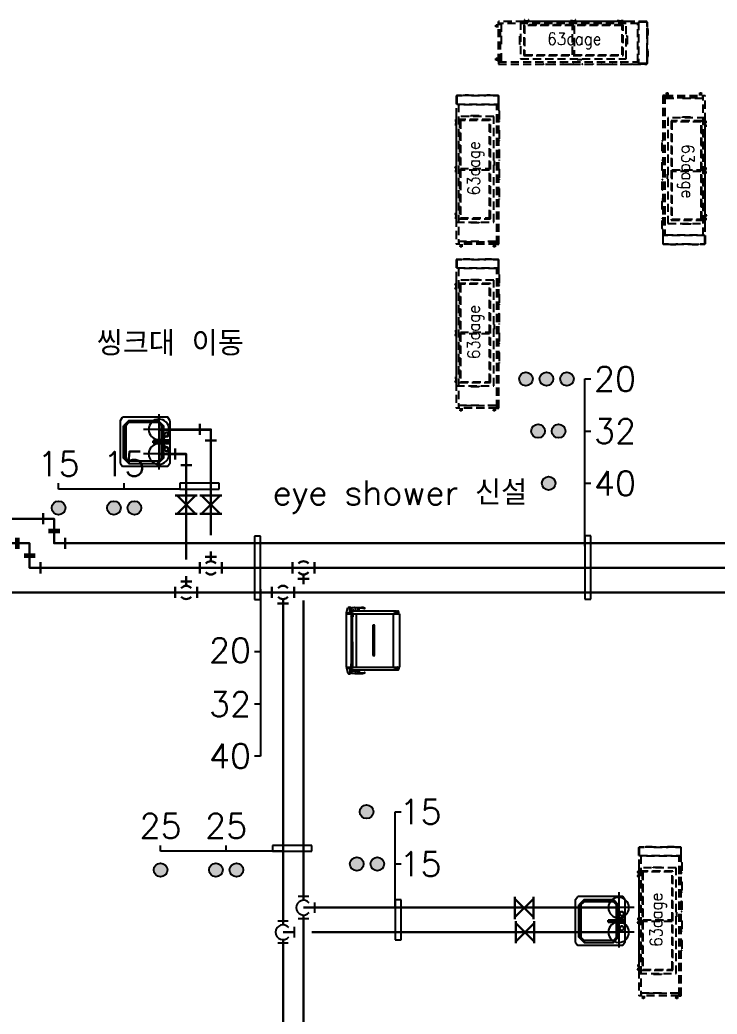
# Model space of a CAD drawing. Header units: millimetres. Extents: x 98929 to 11941380, y 952 to 54154.
# Drawn here: x 240527 to 249030, y 40561 to 52696 of the extents above; entities that cross this region are included whole.
import ezdxf
from ezdxf.enums import TextEntityAlignment as Align

# ---------------------------------------------------------------- set-up
doc = ezdxf.new("R2010")
doc.units = ezdxf.units.MM
for name, pattern in [('DASHED', [0.75, 0.5, -0.25]), ('HIDDEN', [0.375, 0.25, -0.125]), ('PHANTOM', [63.5, 31.75, -6.35, 6.35, -6.35, 6.35, -6.35])]:
    doc.linetypes.add(name, pattern=pattern)
for name, color, linetype, lineweight in [('-급수', 3, 'Continuous', 30), ('-급탕', 2, 'Continuous', 30), ('-환탕', 4, 'Continuous', 30)]:
    doc.layers.add(name, color=color, linetype=linetype, lineweight=lineweight)
for name, color, linetype in [('1', 1, 'Continuous'), ('5TXT', 7, 'Continuous'), ('ex', 1, 'Continuous'), ('IVC-SPF', 1, 'Continuous'), ('pipe', 3, 'Continuous'), ('VENT', 7, 'HIDDEN'), ('빌트인', 8, 'Continuous')]:
    doc.layers.add(name, color=color, linetype=linetype)
doc.styles.add('굴림', font='simple.shx', dxfattribs={"bigfont": 'whgtxt.shx'})
doc.styles.add('으뜸체', font='simplex.shx', dxfattribs={"bigfont": 'whgtxt.shx'})

# ---------------------------------------------------------------- blocks, each defined once
blk = doc.blocks.new('PB-G1')
at = {"layer": '빌트인'}
for p, q in [((-406, 620), (-406, 605)), ((-338, 643), (-399, 627)), ((-323, 634), (-340, 634)), ((-337, 643), (-337, 597)), ((-326, 643), (-337, 643)), ((-334, 636), (-337, 639)), ((-334, 632), (-337, 629)), ((-326, 616), (-337, 616)), ((-334, 608), (-337, 611)), ((-334, 636), (-334, 632)), ((-326, 636), (-334, 636)), ((-326, 632), (-334, 632)), ((-334, 608), (-334, 605)), ((-326, 608), (-334, 608)), ((-326, 643), (-326, 597)), ((-325, 650), (-325, 0)), ((325, 650), (-325, 650)), ((323, 634), (340, 634)), ((325, 650), (325, 0)), ((326, 643), (326, 597)), ((326, 643), (337, 643)), ((326, 636), (334, 636)), ((326, 632), (334, 632)), ((326, 616), (337, 616)), ((326, 608), (334, 608)), ((334, 636), (337, 639)), ((334, 636), (334, 632)), ((334, 632), (337, 629)), ((334, 608), (337, 611)), ((334, 608), (334, 605)), ((337, 643), (337, 597)), ((338, 643), (399, 627)), ((406, 620), (406, 605)), ((-337, 605), (-406, 605)), ((-406, 604), (-406, 602)), ((-406, 602), (-399, 591)), ((-391, 605), (-405, 605)), ((-403, 543), (-403, 460)), ((-401, 574), (-401, 502)), ((-400, 536), (-392, 536)), ((-397, 507), (-385, 507)), ((-396, 540), (-396, 532)), ((-363, 584), (-391, 584)), ((-391, 513), (-391, 502)), ((-363, 492), (-391, 492)), ((-390, 604), (-390, 593)), ((-346, 600), (-390, 600)), ((-388, 595), (-384, 595)), ((-388, 584), (-388, 595)), ((-373, 584), (-373, 584)), ((-360, 554), (-373, 554)), ((-360, 520), (-373, 520)), ((-371, 561), (-371, 515)), ((-369, 556), (-371, 558)), ((-369, 552), (-371, 550)), ((-369, 522), (-371, 524)), ((-369, 518), (-371, 516)), ((-369, 556), (-369, 552)), ((-363, 556), (-369, 556)), ((-363, 552), (-369, 552)), ((-369, 522), (-369, 518)), ((-363, 522), (-369, 522)), ((-363, 518), (-369, 518)), ((-363, 584), (-363, 492)), ((-360, 584), (-360, 47)), ((-360, 584), (-327, 584)), ((-346, 605), (-346, 600)), ((-342, 571), (-342, 584)), ((-327, 571), (-342, 571)), ((-323, 607), (-340, 607)), ((-326, 583), (-340, 583)), ((-340, 583), (-340, 572)), ((-340, 579), (-340, 580)), ((-340, 580), (-340, 580)), ((-340, 578), (-340, 578)), ((-340, 573), (-340, 573)), ((-340, 573), (-340, 573)), ((-340, 572), (-326, 572)), ((-339, 581), (-339, 581)), ((-339, 579), (-339, 579)), ((-339, 578), (-339, 578)), ((-339, 577), (-339, 577)), ((-339, 577), (-339, 577)), ((-339, 577), (-339, 577)), ((-339, 577), (-339, 577)), ((-339, 573), (-339, 573)), ((-338, 582), (-338, 582)), ((-338, 572), (-338, 572)), ((-338, 572), (-338, 572)), ((-334, 605), (-337, 602)), ((-326, 597), (-337, 597)), ((-336, 582), (-336, 582)), ((-336, 579), (-335, 580)), ((-336, 579), (-336, 580)), ((-336, 580), (-335, 580)), ((-336, 578), (-336, 578)), ((-336, 577), (-336, 577)), ((-336, 576), (-336, 576)), ((-336, 573), (-336, 573)), ((-336, 573), (-336, 573)), ((-335, 581), (-335, 581)), ((-335, 580), (-335, 580)), ((-335, 579), (-335, 579)), ((-335, 575), (-335, 575)), ((-326, 605), (-334, 605)), ((-333, 582), (-333, 583)), ((-333, 582), (-333, 583)), ((-333, 576), (-333, 576)), ((-333, 574), (-333, 574)), ((-333, 573), (-333, 573)), ((-333, 572), (-333, 572)), ((-332, 582), (-332, 582)), ((-332, 578), (-332, 578)), ((-332, 578), (-332, 578)), ((-332, 576), (-332, 576)), ((-332, 576), (-332, 576)), ((-332, 576), (-332, 576)), ((-332, 574), (-332, 574)), ((-332, 574), (-332, 574)), ((-332, 574), (-332, 574)), ((-330, 581), (-330, 581)), ((-330, 578), (-329, 578)), ((-330, 578), (-329, 578)), ((-330, 578), (-330, 578)), ((-330, 576), (-330, 576)), ((-330, 573), (-330, 573)), ((-329, 582), (-328, 582)), ((-329, 582), (-329, 582)), ((-329, 582), (-328, 582)), ((-329, 578), (-329, 578)), ((-285, 577), (-329, 577)), ((-329, 577), (-329, 577)), ((-329, 575), (-329, 575)), ((-328, 580), (-328, 580)), ((-327, 583), (-327, 584)), ((-327, 580), (-327, 580)), ((-327, 577), (-327, 577)), ((-327, 573), (-327, 573)), ((-327, 560), (-327, 73)), ((-326, 572), (-326, 583)), ((-326, 581), (-326, 582)), ((-326, 582), (-326, 581)), ((-326, 582), (-326, 582)), ((-326, 581), (-326, 581)), ((-326, 578), (-326, 578)), ((-326, 575), (-326, 575)), ((-287, 586), (-325, 567)), ((-325, 586), (-287, 567)), ((-325, 586), (-287, 586)), ((-325, 582), (-325, 563)), ((-325, 582), (-325, 563)), ((-325, 567), (-287, 567)), ((325, 525), (-325, 525)), ((-287, 586), (-287, 567)), ((-287, 582), (287, 582)), ((-15, 582), (-287, 582)), ((-287, 572), (287, 572)), ((-15, 572), (-287, 572)), ((285, 577), (329, 577)), ((325, 586), (287, 586)), ((287, 586), (325, 567)), ((325, 586), (287, 567)), ((287, 586), (287, 567)), ((325, 567), (287, 567)), ((323, 607), (340, 607)), ((325, 582), (325, 563)), ((326, 582), (325, 582)), ((326, 582), (325, 582)), ((326, 605), (334, 605)), ((326, 597), (337, 597)), ((326, 572), (326, 583)), ((326, 583), (340, 583)), ((326, 583), (326, 583)), ((326, 582), (326, 582)), ((326, 581), (326, 581)), ((326, 579), (326, 579)), ((326, 576), (326, 576)), ((326, 574), (326, 574)), ((340, 572), (326, 572)), ((360, 584), (327, 584)), ((327, 583), (327, 584)), ((327, 577), (327, 577)), ((327, 571), (342, 571)), ((327, 560), (327, 73)), ((328, 584), (360, 584)), ((329, 582), (328, 583)), ((329, 583), (328, 583)), ((328, 581), (328, 581)), ((329, 582), (329, 583)), ((330, 578), (329, 579)), ((330, 579), (329, 579)), ((329, 579), (329, 579)), ((329, 577), (329, 577)), ((329, 575), (329, 575)), ((330, 582), (330, 582)), ((330, 578), (330, 579)), ((330, 577), (330, 577)), ((330, 574), (330, 574)), ((332, 574), (331, 575)), ((332, 575), (331, 575)), ((333, 583), (332, 583)), ((332, 583), (332, 583)), ((332, 579), (332, 579)), ((332, 579), (332, 579)), ((332, 576), (332, 577)), ((332, 576), (332, 577)), ((332, 577), (332, 577)), ((332, 574), (332, 575)), ((332, 575), (332, 575)), ((333, 583), (333, 583)), ((333, 577), (333, 577)), ((333, 574), (333, 574)), ((333, 573), (333, 573)), ((334, 605), (337, 602)), ((335, 582), (335, 582)), ((335, 580), (335, 581)), ((336, 580), (335, 581)), ((335, 580), (336, 580)), ((335, 580), (335, 580)), ((335, 579), (335, 579)), ((335, 578), (335, 578)), ((335, 575), (335, 575)), ((336, 582), (336, 582)), ((336, 577), (336, 577)), ((336, 576), (336, 576)), ((336, 574), (336, 574)), ((336, 574), (336, 574)), ((337, 605), (406, 605)), ((338, 583), (338, 583)), ((338, 582), (338, 582)), ((338, 578), (338, 578)), ((338, 573), (338, 573)), ((338, 573), (338, 573)), ((339, 580), (339, 580)), ((339, 577), (339, 578)), ((339, 577), (339, 578)), ((339, 578), (339, 578)), ((339, 577), (339, 577)), ((339, 574), (339, 574)), ((339, 574), (339, 574)), ((340, 583), (340, 572)), ((340, 580), (340, 580)), ((340, 580), (340, 580)), ((340, 578), (340, 578)), ((340, 573), (340, 573)), ((342, 571), (342, 584)), ((346, 605), (346, 600)), ((346, 600), (390, 600)), ((360, 584), (360, 47)), ((360, 554), (373, 554)), ((360, 520), (373, 520)), ((363, 584), (363, 492)), ((363, 584), (391, 584)), ((363, 556), (369, 556)), ((363, 552), (369, 552)), ((363, 522), (369, 522)), ((363, 518), (369, 518)), ((363, 492), (391, 492)), ((369, 556), (371, 558)), ((369, 556), (369, 552)), ((369, 552), (371, 550)), ((369, 522), (371, 524)), ((369, 522), (369, 518)), ((369, 518), (371, 516)), ((371, 561), (371, 515)), ((373, 584), (373, 584)), ((388, 595), (384, 595)), ((397, 507), (385, 507)), ((388, 584), (388, 595)), ((390, 604), (390, 593)), ((391, 605), (405, 605)), ((391, 513), (391, 502)), ((400, 536), (392, 536)), ((396, 540), (396, 532)), ((406, 602), (399, 591)), ((401, 574), (401, 502)), ((403, 543), (403, 460)), ((406, 604), (406, 602)), ((-396, 444), (-393, 429)), ((-393, 422), (-394, 422)), ((-393, 429), (-392, 423)), ((393, 429), (392, 423)), ((396, 444), (393, 429)), ((393, 422), (394, 422)), ((195, 313), (-195, 313)), ((185, 323), (-185, 323)), ((-185, 323), (-185, 304)), ((-185, 304), (185, 304)), ((-172, 323), (-172, 304)), ((169, 319), (-169, 319)), ((-169, 319), (-169, 307)), ((-169, 307), (169, 307)), ((169, 307), (169, 319)), ((172, 304), (172, 323)), ((185, 304), (185, 323)), ((-338, 39), (-362, 39)), ((-360, 47), (-327, 47)), ((-352, 18), (-360, 18)), ((-359, 43), (-359, 18)), ((-359, 18), (-359, 18)), ((-343, 46), (-357, 46)), ((-343, 32), (-357, 32)), ((-356, 32), (-345, 32)), ((-352, 39), (-355, 37)), ((-345, 37), (-355, 37)), ((-355, 32), (-355, 37)), ((-344, 32), (-355, 32)), ((-352, 39), (-352, 46)), ((-348, 39), (-352, 39)), ((-351, 18), (-349, 18)), ((-350, 31), (-350, 46)), ((-350, 20), (-350, 28)), ((-350, 27), (-341, 27)), ((-350, 19), (-350, 17)), ((-350, 16), (-350, 7)), ((-333, 8), (-350, 8)), ((-350, 8), (-350, 8)), ((-348, 39), (-348, 46)), ((-348, 39), (-345, 37)), ((-348, 18), (-340, 18)), ((-345, 32), (-345, 37)), ((-327, 60), (-342, 60)), ((-342, 60), (-342, 47)), ((-341, 43), (-341, 18)), ((-341, 27), (-333, 27)), ((-340, 59), (-326, 59)), ((-340, 48), (-340, 59)), ((-340, 58), (-340, 58)), ((-340, 58), (-340, 58)), ((-340, 53), (-340, 53)), ((-340, 51), (-340, 51)), ((-340, 51), (-340, 51)), ((-326, 48), (-340, 48)), ((-339, 58), (-339, 58)), ((-339, 54), (-339, 54)), ((-339, 54), (-339, 54)), ((-339, 54), (-339, 54)), ((-339, 54), (-339, 54)), ((-339, 53), (-339, 53)), ((-339, 52), (-339, 52)), ((-339, 50), (-339, 50)), ((-338, 59), (-338, 59)), ((-338, 59), (-338, 59)), ((-338, 49), (-338, 49)), ((-337, 18), (-325, 18)), ((-336, 58), (-336, 58)), ((-336, 58), (-336, 58)), ((-336, 55), (-336, 55)), ((-336, 54), (-336, 54)), ((-336, 53), (-336, 53)), ((-336, 52), (-335, 51)), ((-336, 52), (-336, 51)), ((-336, 51), (-335, 51)), ((-336, 49), (-336, 49)), ((-336, 24), (-336, 11)), ((-336, 23), (-331, 23)), ((-336, 13), (-331, 13)), ((-335, 56), (-335, 56)), ((-335, 52), (-335, 52)), ((-335, 51), (-335, 51)), ((-335, 49), (-335, 49)), ((-333, 59), (-333, 59)), ((-333, 58), (-333, 58)), ((-333, 57), (-333, 57)), ((-333, 54), (-333, 54)), ((-333, 49), (-333, 48)), ((-333, 49), (-333, 48)), ((-329, 27), (-333, 27)), ((-329, 8), (-333, 8)), ((-332, 57), (-332, 57)), ((-332, 57), (-332, 57)), ((-332, 57), (-332, 57)), ((-332, 55), (-332, 55)), ((-332, 55), (-332, 55)), ((-332, 55), (-332, 55)), ((-332, 53), (-332, 53)), ((-332, 53), (-332, 53)), ((-332, 49), (-332, 49)), ((-331, 23), (-331, 13)), ((-329, 20), (-331, 23)), ((-329, 15), (-331, 13)), ((-330, 58), (-330, 58)), ((-330, 55), (-330, 55)), ((-330, 53), (-329, 53)), ((-330, 52), (-329, 53)), ((-330, 53), (-330, 52)), ((-330, 49), (-330, 49)), ((-329, 56), (-329, 56)), ((-329, 54), (-329, 54)), ((-329, 53), (-329, 53)), ((-329, 49), (-328, 49)), ((-329, 49), (-329, 49)), ((-329, 49), (-328, 49)), ((-329, 20), (-329, 15)), ((-329, 20), (-326, 20)), ((-329, 15), (-326, 15)), ((-328, 50), (-328, 50)), ((-327, 58), (-327, 58)), ((-327, 54), (-327, 54)), ((-327, 51), (-327, 51)), ((-327, 48), (-327, 47)), ((-326, 59), (-326, 48)), ((-326, 56), (-326, 56)), ((-326, 53), (-326, 53)), ((-326, 50), (-326, 50)), ((-326, 50), (-326, 49)), ((-326, 49), (-326, 49)), ((-326, 49), (-326, 49)), ((-326, 24), (-326, 11)), ((325, 75), (-325, 75)), ((325, 0), (-325, 0)), ((337, 18), (325, 18)), ((326, 59), (326, 48)), ((340, 59), (326, 59)), ((326, 56), (326, 56)), ((326, 53), (326, 53)), ((326, 50), (326, 50)), ((326, 50), (326, 49)), ((326, 49), (326, 49)), ((326, 48), (340, 48)), ((326, 24), (326, 11)), ((329, 20), (326, 20)), ((329, 15), (326, 15)), ((327, 60), (342, 60)), ((327, 58), (327, 58)), ((327, 54), (327, 54)), ((327, 51), (327, 51)), ((327, 49), (327, 49)), ((327, 48), (327, 47)), ((360, 47), (327, 47)), ((329, 56), (329, 56)), ((329, 54), (329, 54)), ((330, 53), (329, 53)), ((330, 52), (329, 53)), ((329, 53), (329, 53)), ((329, 50), (329, 50)), ((329, 49), (329, 49)), ((329, 49), (329, 49)), ((329, 49), (329, 49)), ((329, 27), (333, 27)), ((329, 20), (331, 23)), ((329, 20), (329, 15)), ((329, 15), (331, 13)), ((329, 8), (333, 8)), ((330, 58), (330, 58)), ((330, 55), (330, 55)), ((330, 53), (330, 52)), ((330, 49), (330, 49)), ((331, 23), (331, 13)), ((336, 23), (331, 23)), ((336, 13), (331, 13)), ((332, 57), (332, 57)), ((332, 57), (332, 57)), ((332, 57), (332, 57)), ((332, 55), (332, 55)), ((332, 55), (332, 55)), ((332, 55), (332, 55)), ((332, 53), (332, 53)), ((332, 53), (332, 53)), ((332, 49), (332, 49)), ((333, 59), (333, 59)), ((333, 58), (333, 58)), ((333, 57), (333, 57)), ((333, 54), (333, 54)), ((333, 49), (333, 48)), ((333, 49), (333, 48)), ((341, 27), (333, 27)), ((333, 8), (350, 8)), ((335, 56), (335, 56)), ((336, 52), (335, 51)), ((335, 52), (335, 52)), ((336, 51), (335, 51)), ((335, 51), (335, 51)), ((335, 49), (335, 49)), ((336, 58), (336, 58)), ((336, 58), (336, 58)), ((336, 55), (336, 55)), ((336, 54), (336, 54)), ((336, 53), (336, 53)), ((336, 52), (336, 51)), ((336, 49), (336, 49)), ((336, 24), (336, 11)), ((338, 59), (338, 59)), ((339, 59), (338, 59)), ((338, 49), (338, 49)), ((338, 39), (362, 39)), ((339, 58), (339, 58)), ((339, 54), (339, 54)), ((339, 54), (340, 54)), ((340, 54), (339, 54)), ((339, 54), (339, 54)), ((339, 53), (339, 53)), ((339, 52), (339, 52)), ((339, 50), (339, 50)), ((340, 48), (340, 59)), ((340, 58), (340, 58)), ((340, 58), (340, 58)), ((340, 53), (340, 53)), ((340, 51), (340, 51)), ((340, 51), (340, 51)), ((348, 18), (340, 18)), ((341, 43), (341, 18)), ((350, 27), (341, 27)), ((342, 60), (342, 47)), ((343, 46), (357, 46)), ((343, 32), (357, 32)), ((344, 32), (355, 32)), ((348, 39), (345, 37)), ((345, 37), (355, 37)), ((345, 32), (345, 37)), ((356, 32), (345, 32)), ((348, 39), (348, 46)), ((348, 39), (352, 39)), ((351, 18), (349, 18)), ((350, 31), (350, 46)), ((350, 20), (350, 28)), ((350, 19), (350, 17)), ((350, 16), (350, 7)), ((350, 8), (350, 8)), ((352, 39), (352, 46)), ((352, 39), (355, 37)), ((352, 18), (360, 18)), ((355, 32), (355, 37)), ((359, 43), (359, 18)), ((359, 18), (359, 18))]:
    blk.add_line(p, q, dxfattribs=at)
for centre, radius in [((-395, 593), 4.72), ((-396, 536), 2.83), ((-391, 507), 3.78), ((391, 507), 3.78), ((395, 593), 4.72), ((396, 536), 2.83), ((-350, 18), 4.72), ((350, 18), 4.72)]:
    blk.add_circle(centre, radius, dxfattribs=at)
for centre, radius, start, end in [((-397, 618), 9.44, 104.8094, 166.709), ((-337, 642), 0.944, 90, 104.8094), ((337, 642), 0.944, 75.1906, 90), ((397, 618), 9.44, 13.291, 75.1906), ((-405, 604), 0.944, 90, 180), ((-405, 602), 0.944, 180, 213.4254), ((-401, 543), 2.83, 90, 180), ((-395, 593), 6.13, 174.5114, 39.7151), ((-391, 574), 9.44, 90, 180), ((-391, 502), 9.44, 180, 270), ((-382, 479), 13.6, 86.7888, 171.9712), ((-391, 604), 0.944, 0, 90), ((-384, 584), 11.3, 0, 90), ((-358, 561), 13.2, 110.9248, 180), ((-358, 515), 13.2, 180, 249.0752), ((358, 561), 13.2, 0, 69.0752), ((358, 515), 13.2, 290.9248, 0), ((384, 584), 11.3, 90, 180), ((382, 479), 13.6, 8.0288, 93.2112), ((395, 593), 6.13, 140.2849, 5.4886), ((391, 604), 0.944, 90, 180), ((391, 574), 9.44, 0, 90), ((391, 502), 9.44, 270, 0), ((401, 543), 2.83, 0, 90), ((405, 604), 0.944, 0, 90), ((405, 602), 0.944, 326.5746, 0), ((-312, 463), 91.5, 181.531, 205.8646), ((-237, 463), 159, 173.6062, 186.9945), ((-392, 425), 2.83, 226.2669, 345.0997), ((-393, 423), 0.944, 205.5273, 258.3763), ((-393, 423), 0.944, 258.3763, 3.9335), ((-394, 417), 9.21, 57.3125, 75.3084), ((-390, 424), 0.944, 345.0997, 57.3125), ((390, 424), 0.944, 122.6875, 194.9003), ((392, 425), 2.83, 194.9003, 313.7331), ((394, 417), 9.21, 104.6916, 122.6875), ((393, 423), 0.944, 176.0665, 281.6237), ((312, 463), 91.5, 334.1354, 358.469), ((393, 423), 0.944, 281.6237, 334.4727), ((237, 463), 159, 353.0055, 6.3938), ((-357, 43), 2.83, 90, 180), ((-357, 35), 2.83, 180, 270), ((-350, 18), 9.44, 90, 180), ((-350, 18), 9.44, 180, 270), ((-350, 18), 9.44, 270, 0), ((-343, 43), 2.83, 0, 90), ((-343, 35), 2.83, 270, 0), ((-333, 24), 2.83, 90, 180), ((-333, 11), 2.83, 180, 270), ((-329, 24), 2.83, 0, 90), ((-329, 11), 2.83, 270, 0), ((329, 24), 2.83, 90, 180), ((329, 11), 2.83, 180, 270), ((333, 24), 2.83, 0, 90), ((333, 11), 2.83, 270, 0), ((343, 43), 2.83, 90, 180), ((343, 35), 2.83, 180, 270), ((350, 18), 9.44, 180, 270), ((350, 18), 9.44, 0, 90), ((350, 18), 9.44, 270, 0), ((357, 43), 2.83, 0, 90), ((357, 35), 2.83, 270, 0)]:
    blk.add_arc(centre, radius, start, end, dxfattribs=at)
blk = doc.blocks.new('SINK2')
at = {"layer": '빌트인'}
for p, q in [((-262, 600), (-300, 575)), ((-300, 25), (-300, 575)), ((-262, 600), (262, 600)), ((-198, 562), (-262, 498)), ((-262, 498), (-198, 562)), ((-262, 498), (-262, 140)), ((-262, 498), (-262, 140)), ((-236, 498), (-262, 498)), ((-236, 498), (-262, 498)), ((-236, 498), (-198, 536)), ((-198, 536), (-236, 498)), ((-236, 140), (-236, 498)), ((-236, 140), (-236, 498)), ((198, 562), (-198, 562)), ((-198, 562), (198, 562)), ((-198, 536), (-198, 562)), ((-198, 536), (-198, 562)), ((-198, 536), (198, 536)), ((198, 536), (-198, 536)), ((262, 498), (198, 562)), ((198, 562), (198, 536)), ((262, 498), (198, 562)), ((198, 536), (198, 562)), ((236, 498), (198, 536)), ((198, 536), (236, 498)), ((236, 140), (236, 498)), ((236, 498), (262, 498)), ((236, 140), (236, 498)), ((236, 498), (262, 498)), ((262, 600), (300, 575)), ((262, 498), (262, 140)), ((262, 498), (262, 140)), ((300, 25), (300, 575)), ((-262, 140), (-198, 76)), ((-262, 140), (-236, 140)), ((-198, 76), (-262, 140)), ((-262, 140), (-236, 140)), ((-198, 102), (-236, 140)), ((-236, 140), (-198, 102)), ((-13, 204), (-13, 89)), ((13, 204), (-13, 204)), ((-13, 204), (-13, 102)), ((13, 204), (-13, 204)), ((-13, 204), (13, 204)), ((13, 204), (-13, 204)), ((-13, 204), (-13, 102)), ((-13, 89), (-13, 204)), ((13, 89), (13, 204)), ((13, 102), (13, 204)), ((13, 204), (13, 102)), ((13, 89), (13, 204)), ((198, 76), (262, 140)), ((236, 140), (198, 102)), ((262, 140), (198, 76)), ((198, 102), (236, 140)), ((262, 140), (236, 140)), ((236, 140), (262, 140)), ((-262, 0), (-300, 25)), ((262, 0), (-262, 0)), ((198, 102), (-198, 102)), ((-198, 102), (198, 102)), ((-198, 76), (-198, 102)), ((-198, 102), (-198, 76)), ((-198, 76), (198, 76)), ((198, 76), (-198, 76)), ((-114, 45), (-115, 38)), ((-115, 38), (-114, 45)), ((-114, 45), (-115, 38)), ((-115, 38), (-114, 45)), ((-115, 38), (-114, 32)), ((-114, 32), (-115, 38)), ((-115, 38), (-114, 32)), ((-114, 32), (-115, 38)), ((-111, 51), (-114, 45)), ((-114, 45), (-111, 51)), ((-111, 51), (-114, 45)), ((-114, 45), (-111, 51)), ((-114, 32), (-111, 25)), ((-111, 25), (-114, 32)), ((-114, 32), (-111, 25)), ((-111, 25), (-114, 32)), ((-107, 56), (-111, 51)), ((-111, 51), (-107, 56)), ((-107, 56), (-111, 51)), ((-111, 51), (-107, 56)), ((-111, 25), (-107, 20)), ((-107, 20), (-111, 25)), ((-111, 25), (-107, 20)), ((-107, 20), (-111, 25)), ((-102, 60), (-107, 56)), ((-107, 56), (-102, 60)), ((-102, 60), (-107, 56)), ((-107, 56), (-102, 60)), ((-107, 20), (-102, 16)), ((-102, 16), (-107, 20)), ((-107, 20), (-102, 16)), ((-102, 16), (-107, 20)), ((-96, 63), (-102, 60)), ((-102, 60), (-96, 63)), ((-96, 63), (-102, 60)), ((-102, 60), (-96, 63)), ((-102, 16), (-96, 14)), ((-96, 14), (-102, 16)), ((-102, 16), (-96, 14)), ((-96, 14), (-102, 16)), ((-89, 64), (-96, 63)), ((-96, 63), (-89, 64)), ((-89, 64), (-96, 63)), ((-96, 63), (-89, 64)), ((-96, 14), (-89, 13)), ((-89, 13), (-96, 14)), ((-96, 14), (-89, 13)), ((-89, 13), (-96, 14)), ((-82, 63), (-89, 64)), ((-82, 63), (-89, 64)), ((-89, 64), (-82, 63)), ((-82, 63), (-89, 64)), ((-89, 13), (-82, 14)), ((-82, 14), (-89, 13)), ((-89, 13), (-82, 14)), ((-82, 14), (-89, 13)), ((-76, 60), (-82, 63)), ((-82, 63), (-76, 60)), ((-76, 60), (-82, 63)), ((-82, 63), (-76, 60)), ((-82, 14), (-76, 16)), ((-76, 16), (-82, 14)), ((-82, 14), (-76, 16)), ((-76, 16), (-82, 14)), ((-71, 56), (-76, 60)), ((-76, 60), (-71, 56)), ((-71, 56), (-76, 60)), ((-76, 60), (-71, 56)), ((-76, 16), (-71, 20)), ((-71, 20), (-76, 16)), ((-76, 16), (-71, 20)), ((-71, 20), (-76, 16)), ((-67, 51), (-71, 56)), ((-71, 56), (-67, 51)), ((-67, 51), (-71, 56)), ((-71, 56), (-67, 51)), ((-71, 20), (-67, 25)), ((-67, 25), (-71, 20)), ((-71, 20), (-67, 25)), ((-67, 25), (-71, 20)), ((-64, 45), (-67, 51)), ((-67, 51), (-64, 45)), ((-64, 45), (-67, 51)), ((-67, 51), (-64, 45)), ((-67, 25), (-64, 32)), ((-64, 32), (-67, 25)), ((-67, 25), (-64, 32)), ((-64, 32), (-67, 25)), ((-64, 38), (-64, 45)), ((-64, 45), (-64, 38)), ((-64, 38), (-64, 45)), ((-64, 45), (-64, 38)), ((-64, 32), (-64, 38)), ((-64, 38), (-64, 32)), ((-64, 32), (-64, 38)), ((-64, 38), (-64, 32)), ((-13, 64), (-25, 76)), ((-25, 76), (25, 76)), ((-25, 76), (-13, 64)), ((-25, 13), (-25, 76)), ((-13, 25), (-25, 13)), ((-13, 25), (-25, 13)), ((25, 13), (-25, 13)), ((13, 102), (-13, 102)), ((-13, 102), (13, 102)), ((-13, 64), (-13, 102)), ((-13, 102), (-13, 89)), ((-13, 102), (-13, 89)), ((-13, 64), (-13, 102)), ((-13, 89), (13, 89)), ((-13, 89), (13, 89)), ((-13, 25), (-13, 89)), ((-13, 89), (-13, 25)), ((13, 64), (-13, 64)), ((13, 64), (-13, 64)), ((-13, 25), (-13, 64)), ((13, 25), (-13, 25)), ((13, 25), (-13, 25)), ((13, 102), (13, 64)), ((13, 89), (13, 102)), ((13, 102), (13, 64)), ((13, 102), (13, 89)), ((13, 89), (13, 25)), ((13, 89), (13, 25)), ((25, 76), (13, 64)), ((13, 64), (25, 76)), ((13, 25), (13, 64)), ((13, 25), (25, 13)), ((13, 25), (25, 13)), ((25, 76), (25, 13)), ((67, 51), (64, 45)), ((64, 45), (67, 51)), ((67, 51), (64, 45)), ((64, 45), (67, 51)), ((64, 38), (64, 45)), ((64, 45), (64, 38)), ((64, 38), (64, 45)), ((64, 45), (64, 38)), ((64, 38), (64, 32)), ((64, 32), (64, 38)), ((64, 38), (64, 32)), ((64, 32), (64, 38)), ((64, 32), (67, 25)), ((67, 25), (64, 32)), ((64, 32), (67, 25)), ((67, 25), (64, 32)), ((71, 56), (67, 51)), ((67, 51), (71, 56)), ((71, 56), (67, 51)), ((67, 51), (71, 56)), ((67, 25), (71, 20)), ((71, 20), (67, 25)), ((67, 25), (71, 20)), ((71, 20), (67, 25)), ((76, 60), (71, 56)), ((71, 56), (76, 60)), ((76, 60), (71, 56)), ((71, 56), (76, 60)), ((71, 20), (76, 16)), ((76, 16), (71, 20)), ((71, 20), (76, 16)), ((76, 16), (71, 20)), ((82, 63), (76, 60)), ((76, 60), (82, 63)), ((82, 63), (76, 60)), ((76, 60), (82, 63)), ((76, 16), (82, 14)), ((82, 14), (76, 16)), ((76, 16), (82, 14)), ((82, 14), (76, 16)), ((89, 64), (82, 63)), ((82, 63), (89, 64)), ((89, 64), (82, 63)), ((82, 63), (89, 64)), ((82, 14), (89, 13)), ((89, 13), (82, 14)), ((82, 14), (89, 13)), ((89, 13), (82, 14)), ((96, 63), (89, 64)), ((89, 64), (96, 63)), ((96, 63), (89, 64)), ((89, 64), (96, 63)), ((89, 13), (96, 14)), ((96, 14), (89, 13)), ((89, 13), (96, 14)), ((96, 14), (89, 13)), ((102, 60), (96, 63)), ((96, 63), (102, 60)), ((102, 60), (96, 63)), ((96, 63), (102, 60)), ((96, 14), (102, 16)), ((102, 16), (96, 14)), ((96, 14), (102, 16)), ((102, 16), (96, 14)), ((107, 56), (102, 60)), ((102, 60), (107, 56)), ((107, 56), (102, 60)), ((102, 60), (107, 56)), ((102, 16), (107, 20)), ((107, 20), (102, 16)), ((102, 16), (107, 20)), ((107, 20), (102, 16)), ((111, 51), (107, 56)), ((107, 56), (111, 51)), ((111, 51), (107, 56)), ((107, 56), (111, 51)), ((107, 20), (111, 25)), ((111, 25), (107, 20)), ((107, 20), (111, 25)), ((111, 25), (107, 20)), ((114, 45), (111, 51)), ((111, 51), (114, 45)), ((114, 45), (111, 51)), ((111, 51), (114, 45)), ((111, 25), (114, 32)), ((114, 32), (111, 25)), ((111, 25), (114, 32)), ((114, 32), (111, 25)), ((115, 38), (114, 45)), ((114, 45), (115, 38)), ((115, 38), (114, 45)), ((114, 45), (115, 38)), ((114, 32), (115, 38)), ((115, 38), (114, 32)), ((114, 32), (115, 38)), ((115, 38), (114, 32)), ((198, 102), (198, 76)), ((198, 102), (198, 76)), ((262, 0), (300, 25))]:
    blk.add_line(p, q, dxfattribs=at)
blk = doc.blocks.new('IVC-S70')
at = {"layer": '빌트인', "linetype": 'DASHED', "ltscale": 200}
for p, q in [((-605, 248), (-603, 248)), ((-605, 228), (-605, 248)), ((-603, 248), (-603, 230)), ((-557, 248), (-555, 248)), ((-557, 230), (-557, 248)), ((-555, 248), (-555, 228)), ((-35, 248), (-33, 248)), ((-35, 228), (-35, 248)), ((-33, 248), (-33, 230)), ((13, 248), (15, 248)), ((13, 230), (13, 248)), ((15, 248), (15, 228)), ((535, 248), (537, 248)), ((535, 228), (535, 248)), ((537, 248), (537, 230)), ((583, 230), (583, 248)), ((583, 248), (585, 248)), ((585, 248), (585, 228)), ((-910, 44), (-910, 161)), ((-908, 161), (-910, 161)), ((-910, 54), (-910, 151)), ((-910, 151), (-910, 151)), ((-909, 221), (-908, 221)), ((-909, 221), (-909, 161)), ((-908, 222), (-907, 222)), ((-908, -285), (-908, 222)), ((-907, 222), (-908, 222)), ((-907, 228), (905, 228)), ((-907, 225), (-907, 228)), ((-907, 225), (-907, 222)), ((-805, 225), (-907, 225)), ((-907, 223), (-806, 223)), ((-907, 223), (-907, 222)), ((-907, 222), (-907, 222)), ((-809, 222), (-905, 222)), ((-807, 225), (-807, 223)), ((-806, 223), (-806, 222)), ((-806, 222), (-805, 222)), ((-805, 222), (-806, 222)), ((-805, 222), (-805, 225)), ((-805, 222), (-805, -285)), ((-805, 202), (905, 202)), ((-797, -265), (-797, 202)), ((-655, 228), (635, 228)), ((-655, -228), (-655, 228)), ((-615, -188), (-615, 188)), ((-615, 188), (595, 188)), ((-555, 228), (-605, 228)), ((-605, -178), (-605, 178)), ((-605, 178), (585, 178)), ((-603, 230), (-557, 230)), ((15, 228), (-35, 228)), ((-33, 230), (13, 230)), ((-20, 178), (-20, -178)), ((0, -178), (0, 178)), ((585, 228), (535, 228)), ((537, 230), (583, 230)), ((585, 178), (585, -178)), ((595, 188), (595, -188)), ((635, 228), (635, -228)), ((870, 202), (870, -55)), ((880, -265), (880, 202)), ((905, 202), (905, 228)), ((905, -265), (905, 202)), ((905, 182), (933, 182)), ((905, 162), (933, 162)), ((938, 167), (938, 177)), ((-910, 54), (-910, 54)), ((-910, 44), (-908, 44)), ((-909, 44), (-909, -132)), ((-665, 51), (-665, -51)), ((-655, 51), (-665, 51)), ((645, 51), (635, 51)), ((645, -51), (645, 51)), ((-910, -221), (-910, -104)), ((-908, -104), (-910, -104)), ((-910, -211), (-910, -114)), ((-910, -114), (-910, -114)), ((-665, -51), (-655, -51)), ((635, -51), (645, -51)), ((-910, -211), (-910, -211)), ((-910, -221), (-908, -221)), ((-909, -221), (-909, -286)), ((635, -228), (-655, -228)), ((595, -188), (-615, -188)), ((585, -178), (-605, -178)), ((-113, -228), (-113, -238)), ((-56, -238), (-113, -238)), ((-56, -238), (-56, -228)), ((870, -157), (870, -265)), ((905, -225), (933, -225)), ((938, -240), (938, -230)), ((-909, -286), (-908, -286)), ((-908, -285), (-907, -285)), ((-908, -285), (-908, -286)), ((-908, -287), (-908, -286)), ((-908, -286), (-907, -286)), ((-908, -287), (-907, -287)), ((-907, -286), (-907, -285)), ((-907, -286), (-907, -286)), ((-907, -286), (-907, -288)), ((-905, -286), (-907, -286)), ((-907, -288), (-907, -291)), ((-805, -288), (-907, -288)), ((-580, -291), (-907, -291)), ((-905, -286), (-809, -286)), ((-806, -286), (-809, -286)), ((-807, -286), (-807, -288)), ((-806, -286), (-806, -285)), ((-805, -285), (-806, -285)), ((-806, -286), (-806, -285)), ((-806, -286), (-805, -286)), ((-580, -265), (-805, -265)), ((-805, -285), (-805, -288)), ((-718, -296), (-600, -296)), ((-718, -296), (-600, -296)), ((-718, -296), (-599, -296)), ((-718, -296), (-599, -296)), ((905, -265), (-580, -265)), ((905, -291), (-580, -291)), ((-481, -296), (-361, -296)), ((-481, -296), (-361, -296)), ((-244, -296), (-124, -296)), ((-244, -296), (-124, -296)), ((-6, -296), (113, -296)), ((-6, -296), (113, -296)), ((231, -296), (350, -296)), ((231, -296), (350, -296)), ((905, -245), (933, -245)), ((905, -265), (905, -291))]:
    blk.add_line(p, q, dxfattribs=at)
for centre, radius, start, end in [((-905, 220), 2, 147.4808, 154.9288), ((933, 177), 5, 0, 90), ((933, 167), 5, 270, 0), ((933, -230), 5, 0, 90), ((933, -240), 5, 270, 0), ((-905, -284), 2, 207.8925, 209.1843), ((-905, -284), 2, 222.132, 270), ((-718, -288), 7.5, 199.1756, 270), ((-718, -288), 7.4, 199.445, 270), ((-718, -288), 7.5, 199.1756, 270), ((-718, -288), 7.4, 199.445, 270), ((-599, -288), 7.5, 270, 340.8244), ((-599, -288), 7.4, 270, 340.555), ((-481, -288), 7.5, 199.1756, 270), ((-481, -288), 7.4, 199.445, 270), ((-361, -288), 7.5, 270, 340.8244), ((-361, -288), 7.4, 270, 340.555), ((-244, -288), 7.5, 199.1756, 270), ((-244, -288), 7.4, 199.445, 270), ((-124, -288), 7.5, 270, 340.8244), ((-124, -288), 7.4, 270, 340.555), ((-6, -288), 7.5, 199.1756, 270), ((-6, -288), 7.4, 199.445, 270), ((113, -288), 7.5, 270, 340.8244), ((113, -288), 7.4, 270, 340.555), ((231, -288), 7.5, 199.1756, 270), ((231, -288), 7.4, 199.445, 270), ((350, -288), 7.5, 270, 340.8244), ((350, -288), 7.4, 270, 340.555)]:
    blk.add_arc(centre, radius, start, end, dxfattribs=at)
for points, knots in [([(-910, 151), (-911, 150), (-912, 148), (-913, 144), (-915, 139), (-915, 133), (-916, 124), (-916, 114), (-917, 107), (-917, 102)], [0, 0, 0, 0, 0.06656, 0.148336, 0.245879, 0.367331, 0.543547, 0.754398, 1, 1, 1, 1]), ([(-906, 221), (-906, 221), (-907, 221), (-907, 221), (-907, 221), (-908, 221), (-908, 221), (-908, 221), (-908, 222), (-908, 222)], [0, 0, 0, 0, 0.25, 0.25, 0.5, 0.5, 0.75, 0.75, 1, 1, 1, 1]), ([(-907, 223), (-907, 223), (-907, 223), (-907, 222), (-907, 222), (-906, 222), (-906, 222), (-906, 221), (-906, 221), (-906, 221)], [0, 0, 0, 0, 0.25, 0.25, 0.5, 0.5, 0.75, 0.75, 1, 1, 1, 1]), ([(-907, 222), (-907, 222), (-907, 222), (-907, 222), (-907, 221), (-906, 221), (-906, 221), (-906, 221), (-906, 221), (-906, 221)], [0, 0, 0, 0, 0.25, 0.25, 0.5, 0.5, 0.75, 0.75, 1, 1, 1, 1]), ([(-807, 221), (-807, 221), (-807, 221), (-807, 222), (-807, 222), (-806, 222), (-806, 222), (-806, 223), (-806, 223), (-806, 223)], [0, 0, 0, 0, 0.25, 0.25, 0.5, 0.5, 0.75, 0.75, 1, 1, 1, 1]), ([(-807, 221), (-807, 221), (-807, 221), (-807, 221), (-807, 221), (-806, 221), (-806, 222), (-806, 222), (-806, 222), (-806, 222)], [0, 0, 0, 0, 0.25, 0.25, 0.5, 0.5, 0.75, 0.75, 1, 1, 1, 1]), ([(-806, 222), (-806, 222), (-806, 221), (-806, 221), (-806, 221), (-806, 221), (-807, 221), (-807, 221), (-807, 221), (-807, 221)], [0, 0, 0, 0, 0.25, 0.25, 0.5, 0.5, 0.75, 0.75, 1, 1, 1, 1]), ([(-805, 222), (-805, 222), (-805, 221), (-805, 221), (-805, 221), (-806, 221), (-806, 221), (-807, 221), (-807, 221), (-807, 221)], [0, 0, 0, 0, 0.25, 0.25, 0.5, 0.5, 0.75, 0.75, 1, 1, 1, 1]), ([(-917, 102), (-917, 97), (-916, 88), (-916, 76), (-915, 67), (-914, 61), (-913, 57), (-911, 55), (-911, 54), (-910, 54)], [0, 0, 0, 0, 0.306371, 0.556522, 0.750806, 0.848907, 0.923816, 0.967508, 1, 1, 1, 1]), ([(-910, -114), (-911, -115), (-912, -117), (-913, -121), (-915, -126), (-915, -132), (-916, -141), (-916, -151), (-917, -158), (-917, -163)], [0, 0, 0, 0, 0.06656, 0.148336, 0.245879, 0.367331, 0.543547, 0.754398, 1, 1, 1, 1]), ([(-917, -163), (-917, -168), (-916, -177), (-916, -190), (-915, -198), (-914, -204), (-913, -208), (-911, -210), (-911, -211), (-910, -211)], [0, 0, 0, 0, 0.306371, 0.556522, 0.750806, 0.848907, 0.923816, 0.967508, 1, 1, 1, 1]), ([(-908, -285), (-908, -284), (-908, -284), (-908, -284), (-908, -284), (-907, -284), (-907, -284), (-907, -284), (-906, -284), (-906, -284)], [0, 0, 0, 0, 0.25, 0.25, 0.5, 0.5, 0.75, 0.75, 1, 1, 1, 1]), ([(-907, -285), (-907, -285), (-907, -285), (-908, -285), (-908, -285), (-908, -285), (-908, -285), (-908, -285), (-908, -285), (-908, -286)], [0, 0, 0, 0, 0.25, 0.25, 0.5, 0.5, 0.75, 0.75, 1, 1, 1, 1]), ([(-908, -286), (-908, -286), (-908, -286), (-908, -285), (-908, -285), (-907, -285), (-907, -285), (-907, -285), (-907, -285), (-907, -285)], [0, 0, 0, 0, 0.25, 0.25, 0.5, 0.5, 0.75, 0.75, 1, 1, 1, 1]), ([(-906, -284), (-906, -284), (-906, -284), (-906, -284), (-906, -284), (-907, -284), (-907, -284), (-907, -285), (-907, -285), (-907, -285)], [0, 0, 0, 0, 0.25, 0.25, 0.5, 0.5, 0.75, 0.75, 1, 1, 1, 1]), ([(-906, -284), (-906, -284), (-906, -284), (-906, -285), (-906, -285), (-907, -285), (-907, -285), (-907, -286), (-907, -286), (-907, -286)], [0, 0, 0, 0, 0.25, 0.25, 0.5, 0.5, 0.75, 0.75, 1, 1, 1, 1]), ([(-907, -285), (-907, -284), (-907, -284), (-907, -284), (-907, -284), (-907, -284), (-907, -284), (-906, -284), (-906, -284), (-906, -284)], [0, 0, 0, 0, 0.25, 0.25, 0.5, 0.5, 0.75, 0.75, 1, 1, 1, 1]), ([(-806, -285), (-806, -285), (-806, -285), (-806, -284), (-806, -284), (-807, -284), (-807, -284), (-807, -284), (-807, -284), (-807, -284)], [0, 0, 0, 0, 0.25, 0.25, 0.5, 0.5, 0.75, 0.75, 1, 1, 1, 1]), ([(-806, -286), (-806, -286), (-806, -286), (-806, -285), (-806, -285), (-807, -285), (-807, -285), (-807, -284), (-807, -284), (-807, -284)], [0, 0, 0, 0, 0.25, 0.25, 0.5, 0.5, 0.75, 0.75, 1, 1, 1, 1]), ([(-807, -284), (-807, -284), (-807, -284), (-807, -284), (-806, -284), (-806, -284), (-806, -284), (-806, -284), (-806, -284), (-806, -285)], [0, 0, 0, 0, 0.25, 0.25, 0.5, 0.5, 0.75, 0.75, 1, 1, 1, 1]), ([(-807, -284), (-807, -284), (-807, -284), (-806, -284), (-806, -284), (-805, -284), (-805, -284), (-805, -284), (-805, -284), (-805, -285)], [0, 0, 0, 0, 0.25, 0.25, 0.5, 0.5, 0.75, 0.75, 1, 1, 1, 1])]:
    blk.add_open_spline(points, degree=3, knots=knots, dxfattribs=at)
blk = doc.blocks.new('P1')
at = {"layer": '1', "color": 1, "linetype": 'Continuous'}
for p, q in [((0, -112.5), (0, 112.5)), ((112.5, 0), (-112.5, 0))]:
    blk.add_line(p, q, dxfattribs=at)
at = {"layer": 'pipe', "color": 2}
blk.add_circle((0, 0), 75, dxfattribs=at)
blk = doc.blocks.new('A$C28993EBD')
at = {"layer": 'pipe', "color": 2}
for p, q in [((0, 83.8), (0, 12.5)), ((39.3, 123.2), (110.7, 123.2)), ((150, 83.8), (150, 12.5))]:
    blk.add_line(p, q, dxfattribs=at)
blk.add_arc((75, 48.2), 50, 129.54059, 50.45941, dxfattribs=at)
blk = doc.blocks.new('SF31T')
at = {"color": 2, "linetype": 'Continuous'}
for p, q in [((-0.75, 1.5), (0.75, 1.5)), ((1.5, 0.75), (1.5, -0.75)), ((-0.75, -1.5), (0.75, -1.5))]:
    blk.add_line(p, q, dxfattribs=at)
at = {"color": 0, "linetype": 'Continuous'}
for p, q in [((0, 1.5), (0, -1.5)), ((1.5, 0), (0.9, 0))]:
    blk.add_line(p, q, dxfattribs=at)
at = {"color": 2, "linetype": 'Continuous'}
for start, end in [(131.8103, 228.1897), (311.8103, 408.1897)]:
    blk.add_arc((0, 0), 0.9, start, end, dxfattribs=at)
for p in [(0, 1.5), (1.5, 0), (0, -1.5)]:
    blk.add_point(p, dxfattribs=at)
blk = doc.blocks.new('SA20L')
at = {"color": 2, "linetype": 'Continuous'}
for p, q in [((1.59, 0.53), (0.53, 1.59)), ((0.53, -1.59), (1.59, -0.53))]:
    blk.add_line(p, q, dxfattribs=at)
at = {"color": 0, "linetype": 'Continuous'}
blk.add_lwpolyline([(1.06, -1.06), (0, 0), (1.06, 1.06)], dxfattribs=at)
at = {"color": 2, "linetype": 'Continuous'}
for p in [(1.06, 1.06), (1.06, -1.06)]:
    blk.add_point(p, dxfattribs=at)
blk = doc.blocks.new('VALG01')
at = {"color": 3, "linetype": 'Continuous'}
for p, q in [((-1.25, 1.5), (-1.25, -1.5)), ((1.25, 1.5), (1.25, -1.5))]:
    blk.add_line(p, q, dxfattribs=at)
at = {"color": 2, "linetype": 'Continuous'}
for p, q in [((-1.25, -1.25), (1.25, 1.25)), ((-1.25, 1.25), (1.25, -1.25))]:
    blk.add_line(p, q, dxfattribs=at)
at = {"color": 3, "linetype": 'Continuous'}
for p in [(-1.25, 0), (1.25, 0)]:
    blk.add_point(p, dxfattribs=at)
blk = doc.blocks.new('A$C2A6351C6')
at = {"xscale": 49.99999999999999, "yscale": 49.99999999999999, "zscale": 49.99999999999999, "rotation": 180}
blk.add_blockref('VALG01', (62.5, 75), dxfattribs=at)

msp = doc.modelspace()

# ---------------------------------------------------------------- hatches: boundary and pattern name
at = {"layer": '5TXT'}
h = msp.add_hatch(color=7, dxfattribs=at)
h.dxf.hatch_style = 1
edge = h.paths.add_edge_path()
edge.add_arc((246698.9, 48313.5), 83.3, 540, 900, ccw=False)
h = msp.add_hatch(color=7, dxfattribs=at)
h.dxf.hatch_style = 1
edge = h.paths.add_edge_path()
edge.add_arc((246948.9, 48313.5), 83.3, -360, 0)
h = msp.add_hatch(color=7, dxfattribs=at)
h.dxf.hatch_style = 1
edge = h.paths.add_edge_path()
edge.add_arc((247198.9, 48313.5), 83.3, -360, 0)
h = msp.add_hatch(color=7, dxfattribs=at)
h.dxf.hatch_style = 1
edge = h.paths.add_edge_path()
edge.add_arc((246846.8, 47676.5), 83.3, -360, 0)
h = msp.add_hatch(color=7, dxfattribs=at)
h.dxf.hatch_style = 1
edge = h.paths.add_edge_path()
edge.add_arc((247096.8, 47676.5), 83.3, -360, 0)
h = msp.add_hatch(color=7, dxfattribs=at)
h.dxf.hatch_style = 1
edge = h.paths.add_edge_path()
edge.add_arc((246975.4, 47039.6), 83.3, -360, 0)
h = msp.add_hatch(color=7, dxfattribs=at)
h.dxf.hatch_style = 1
edge = h.paths.add_edge_path()
edge.add_arc((240998.8, 46739.4), 83.3, -360, 0)
h = msp.add_hatch(color=7, dxfattribs=at)
h.dxf.hatch_style = 1
edge = h.paths.add_edge_path()
edge.add_arc((241673.8, 46739.4), 83.3, -360, 0)
h = msp.add_hatch(color=7, dxfattribs=at)
h.dxf.hatch_style = 1
edge = h.paths.add_edge_path()
edge.add_arc((241923.8, 46739.4), 83.3, -360, 0)
h = msp.add_hatch(color=7, dxfattribs=at)
h.dxf.hatch_style = 1
edge = h.paths.add_edge_path()
edge.add_arc((244754.8, 43030.5), 83.3, -450, -90)
h = msp.add_hatch(color=7, dxfattribs=at)
h.dxf.hatch_style = 1
edge = h.paths.add_edge_path()
edge.add_arc((244635.9, 42393.5), 83.3, -360, 0)
h = msp.add_hatch(color=7, dxfattribs=at)
h.dxf.hatch_style = 1
edge = h.paths.add_edge_path()
edge.add_arc((244885.9, 42393.5), 83.3, -360, 0)
h = msp.add_hatch(color=7, dxfattribs=at)
h.dxf.hatch_style = 1
edge = h.paths.add_edge_path()
edge.add_arc((242242.3, 42320.3), 83.3, -360, 0)
h = msp.add_hatch(color=7, dxfattribs=at)
h.dxf.hatch_style = 1
edge = h.paths.add_edge_path()
edge.add_arc((242917.3, 42320.3), 83.3, -360, 0)
h = msp.add_hatch(color=7, dxfattribs=at)
h.dxf.hatch_style = 1
edge = h.paths.add_edge_path()
edge.add_arc((243167.3, 42320.3), 83.3, -360, 0)

# ---------------------------------------------------------------- linework, layer by layer
at = {"layer": '-급수', "linetype": 'Continuous', "ltscale": 10}
for p, q in [((242555.5, 47398.2), (242555.6, 46107.8)), ((242555.6, 45907.8), (242555.6, 45788.8)), ((239228, 45707.8), (242465.6, 45707.8)), ((242645.6, 45707.8), (243645.8, 45707.8)), ((243825.8, 45707.8), (252875.5, 45707.8)), ((243735.8, 41650.3), (243735.8, 45626.8)), ((243885.8, 41560.3), (243735.8, 41560.3)), ((247829.6, 41560.3), (244085.8, 41560.3)), ((243735.8, 37786.2), (243735.8, 41470.3))]:
    msp.add_line(p, q, dxfattribs=at)
at = {"layer": '-급탕', "color": 4, "linetype": 'Continuous', "ltscale": 10}
for p, q in [((242855.6, 47697.8), (242855.6, 46407.8)), ((240344.6, 46307.8), (240644.6, 46307.8)), ((240644.6, 46007.8), (240644.6, 46307.8)), ((240944.6, 46307.8), (242765.6, 46307.8)), ((242855.6, 46207.8), (242855.6, 46088.8)), ((240644.6, 46007.8), (242765.6, 46007.8)), ((242945.6, 46007.8), (243895.8, 46007.8)), ((244075.8, 46007.8), (252575.5, 46007.8)), ((243985.8, 45807.8), (243985.8, 45926.8)), ((243985.8, 41950.3), (243985.8, 45607.8)), ((247829.6, 41860.3), (243985.8, 41860.3)), ((243985.8, 37486.2), (243985.8, 41770.3))]:
    msp.add_line(p, q, dxfattribs=at)
at = {"layer": '-환탕', "linetype": 'Continuous', "ltscale": 10}
for p, q in [((240044.6, 46607.8), (240944.6, 46607.8)), ((240944.6, 46307.8), (240944.6, 46607.8)), ((240944.6, 46307.8, -0.5), (262166.4, 46307.8, -0.5))]:
    msp.add_line(p, q, dxfattribs=at)
at = {"layer": '5TXT', "color": 7}
for centre in [(246698.9, 48313.5), (246948.9, 48313.5), (247198.9, 48313.5), (246846.8, 47676.5), (247096.8, 47676.5), (246975.4, 47039.6), (240998.8, 46739.4), (241673.8, 46739.4), (241923.8, 46739.4), (244754.8, 43030.5), (244635.9, 42393.5), (244885.9, 42393.5), (242242.3, 42320.3), (242917.3, 42320.3), (243167.3, 42320.3)]:
    msp.add_circle(centre, 83.3, dxfattribs=at)
at = {"layer": 'ex', "ltscale": 3000}
for p, q in [((247416.4, 46272), (247416.4, 48313.5)), ((247416.4, 48313.5), (247488.4, 48313.5)), ((247416.4, 47676.5), (247488.4, 47676.5)), ((240998.8, 46968), (240998.8, 47040)), ((242478.8, 46968), (240998.8, 46968)), ((241798.8, 46968), (241798.8, 47040)), ((242955.5, 47040), (242478.8, 47040)), ((242478.8, 46968), (242955.5, 46968)), ((242955.5, 46968), (242955.5, 47040)), ((247416.4, 47039.6), (247488.4, 47039.6)), ((243459.1, 46394.1), (243387.1, 46394.1)), ((243387.1, 46394.1), (243387.1, 45621.5)), ((243459.1, 45621.5), (243459.1, 46394.1)), ((247416.4, 46400), (247416.4, 45627.4)), ((247488.4, 45627.4), (247488.4, 46400)), ((243459.1, 45749.5), (243459.1, 43708)), ((247416.4, 45627.4), (247488.4, 45627.4)), ((243459.1, 44982), (243387.1, 44982)), ((243459.1, 44345), (243387.1, 44345)), ((243459.1, 43708), (243387.1, 43708)), ((245103.4, 41866), (245103.4, 43030.5)), ((245103.4, 43030.5), (245175.4, 43030.5)), ((242242.3, 42548.9), (242242.3, 42620.9)), ((243042.3, 42548.9), (243042.3, 42620.9)), ((244085.7, 42620.9), (243609, 42620.9)), ((244085.7, 42548.9), (244085.7, 42620.9)), ((243722.3, 42548.9), (242242.3, 42548.9)), ((243609, 42548.9), (244085.7, 42548.9)), ((245103.4, 42393.5), (245175.4, 42393.5)), ((245103.4, 41953.9), (245103.4, 41465.9)), ((245175.4, 41465.9), (245175.4, 41953.9)), ((245103.4, 41465.9), (245175.4, 41465.9))]:
    msp.add_line(p, q, dxfattribs=at)
at = {"layer": 'ex', "linetype": 'PHANTOM', "ltscale": 2}
for p, q in [((242478.8, 47040), (242478.8, 46968)), ((247488.4, 46400), (247416.4, 46400)), ((243387.1, 45621.5), (243459.1, 45621.5)), ((243609, 42620.9), (243609, 42548.9)), ((245175.4, 41953.9), (245103.4, 41953.9))]:
    msp.add_line(p, q, dxfattribs=at)
at = {"layer": 'VENT', "color": 4, "linetype": 'Continuous', "lineweight": 35}
msp.add_line((242222.1, 47697.8), (242855.6, 47697.8), dxfattribs=at)
at = {"layer": 'VENT', "color": 3, "linetype": 'Continuous', "lineweight": 35}
msp.add_line((242222.1, 47397.8), (242555.5, 47398.2), dxfattribs=at)

# ---------------------------------------------------------------- block references
at = {"layer": '-급수', "linetype": 'Continuous', "ltscale": 10}
for name, p, xscale, yscale, zscale, rotation in [('SA20L', (242555.5, 47398.2), 89.99999999995794, 89.99999999994934, 89.99999999996892, 225.0000469374681), ('A$C2A6351C6', (242690.5, 46665.5, 0.5), 1.799999999988358, 1.799999999988358, 1.8, 90), ('A$C2A6351C6', (242990.7, 46665.7, 0.5), 1.799999999988358, 1.799999999988358, 1.8, 90), ('SF31T', (242555.6, 45707.8), 90, 90, 90, 90), ('SF31T', (243735.8, 45707.8), -90, 90, 90, 90), ('A$C28993EBD', (243649.1, 41695.3), 1.799999999930151, 1.799999999930151, 1.799999999930151, 270)]:
    msp.add_blockref(name, p, dxfattribs=dict(at, xscale=xscale, yscale=yscale, zscale=zscale, rotation=rotation))
at = {"layer": '-급수', "linetype": 'Continuous', "ltscale": 10, "xscale": 1.799999999988358, "yscale": 1.799999999988358, "zscale": 1.8}
for p in [(246563.9, 41721.6, 0.5), (246574.6, 41425.1, 0.5)]:
    msp.add_blockref('A$C2A6351C6', p, dxfattribs=at)
at = {"layer": '-급탕', "color": 4, "linetype": 'Continuous', "ltscale": 10}
for name, p, xscale, yscale, zscale, rotation in [('SA20L', (242855.6, 47697.8), 89.99999999995794, 89.9999999999493, 89.99999999996892, 225.0000469374681), ('SA20L', (240344.6, 46307.8), 89.99999999996892, 89.99999999996892, 89.99999999996892, 315.0000000000943), ('SA20L', (240644.6, 46307.8), -89.99999999996892, 89.99999999996892, 89.99999999996892, 44.99999999990568), ('SA20L', (240644.6, 46007.8), -89.99999999996892, 89.99999999996892, 89.99999999996892, 224.9999999999057), ('SF31T', (242855.6, 46007.8), 90, 90, 90, 90), ('SF31T', (243985.8, 46007.8), -90, 90, 90, 90), ('A$C28993EBD', (243899.1, 41995.3), 1.799999999930151, 1.799999999930151, 1.799999999930151, 270)]:
    msp.add_blockref(name, p, dxfattribs=dict(at, xscale=xscale, yscale=yscale, zscale=zscale, rotation=rotation))
at = {"layer": '-환탕', "linetype": 'Continuous', "ltscale": 10, "xscale": -89.99999999996892, "yscale": 89.99999999996892, "zscale": 89.99999999996892}
for p, rotation in [((240944.6, 46607.8), 44.99999999990568), ((240944.6, 46307.8), 224.9999999999057)]:
    msp.add_blockref('SA20L', p, dxfattribs=dict(at, rotation=rotation))
at = {"layer": 'IVC-SPF', "xscale": -1}
msp.add_blockref('IVC-S70', (247267.6, 52448.9), dxfattribs=at)
for p, rotation in [((246077.1, 50863.6), 90), ((248657.1, 50867.7), 270), ((246077.1, 48863.6), 90), ((248302.1, 41690.5), 90)]:
    msp.add_blockref('IVC-S70', p, dxfattribs=dict(at, rotation=rotation))
at = {"layer": 'pipe', "zscale": 1.666666666666667}
for p, xscale, yscale, rotation in [((242222.1, 47697.8), -1.666666666657105, 1.666666666657193, 180.0000234681031), ((242222.1, 47397.8), -1.666666666657105, 1.666666666657193, 180.0000234681031), ((247829.6, 41860.3), -1.666666666666667, 1.666666666666667, 180), ((247829.6, 41560.3), -1.666666666666667, 1.666666666666667, 180)]:
    msp.add_blockref('P1', p, dxfattribs=dict(at, xscale=xscale, yscale=yscale, rotation=rotation))
at = {"layer": '빌트인', "lineweight": -3}
for name, p, rotation in [('SINK2', (242354.2, 47545.3), 90.00004693754019), ('PB-G1', (245154.6, 45121.4), 90), ('SINK2', (247904.6, 41696.4), 90)]:
    msp.add_blockref(name, p, dxfattribs=dict(at, rotation=rotation))

# ---------------------------------------------------------------- texts
at = {"layer": '5TXT', "color": 7, "style": '굴림'}
for s, p in [('씽크대 이동', (242361, 48748.8)), ('20', (247785.3, 48313.5)), ('32', (247785.3, 47676.5)), ('15', (240998.8, 47277)), ('15', (241798.8, 47277)), ('eye shower 신설 ', (245263.8, 46925.1)), ('40', (247785.3, 47039.6)), ('20', (243090.1, 45001.6)), ('32', (243090.1, 44345)), ('40', (243090.1, 43710.9)), ('15', (245412.3, 43030.5)), ('25', (242242.3, 42857.9)), ('25', (243042.3, 42857.9)), ('15', (245412.3, 42393.5))]:
    msp.add_text(s, height=300, dxfattribs=at).set_placement(p, align=Align.MIDDLE_CENTER)
at = {"layer": 'VENT', "style": '으뜸체', "width": 0.9}
msp.add_text('63cage', height=150, dxfattribs=at).set_placement((246958.5, 52390, -2807))
for rotation, p in [(90, (246136, 50554.6, -2807)), (270, (248598.1, 51176.8, -2807)), (90, (246136, 48554.6, -2807)), (90, (248361, 41381.5, -2807))]:
    msp.add_text('63cage', height=150, rotation=rotation, dxfattribs=at).set_placement(p)

doc.saveas('drawing.dxf')
